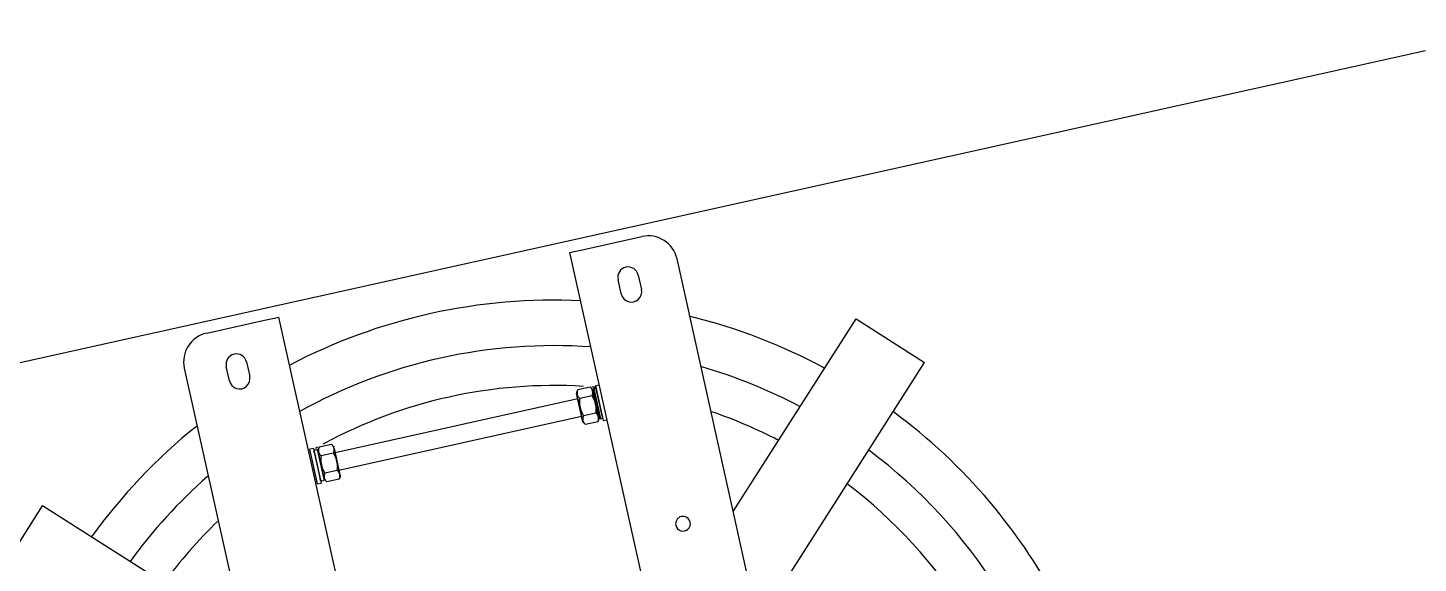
# Model space of a CAD drawing. Header units: millimetres. Extents: x -1534340 to 1713810, y -1348191 to 1114081.
# Drawn here: x 1307866 to 1308807, y -648599 to -648236 of the extents above; entities that cross this region are included whole.
import ezdxf

# ---------------------------------------------------------------- set-up
doc = ezdxf.new("R2010")
doc.units = ezdxf.units.MM
doc.header["$LTSCALE"] = 100
for name, color, linetype in [('ccu12-Manh', 8, 'Continuous'), ('KT-Kich thuoc', 9, 'Continuous'), ('SPE-MEP-Electric', 46, 'Continuous'), ('Xref_ST_MBDV Cot vach 30.7.2022$0$Xref_ST_MBDV Cot vach 30.7.2022|Xref_ST_MBDV Cot vach 30.7.2022|Xref_ST_MBDV Cot vach 30.7.2022|Xref_ST_MBDV Cot vach 30.7.2022|A-WALL-PATT', 251, 'Continuous')]:
    doc.layers.add(name, color=color, linetype=linetype)

# ---------------------------------------------------------------- blocks, each defined once
blk = doc.blocks.new('Xref_ST_MBDV Cot vach 30.7.2022$0$Tuong Vay01-flat-1')
at = {"layer": 'Xref_ST_MBDV Cot vach 30.7.2022$0$Xref_ST_MBDV Cot vach 30.7.2022|Xref_ST_MBDV Cot vach 30.7.2022|Xref_ST_MBDV Cot vach 30.7.2022|Xref_ST_MBDV Cot vach 30.7.2022|A-WALL-PATT'}
h = blk.add_hatch(dxfattribs=at)
h.set_pattern_fill('ACET-2D-VATLIEU04', color=256, scale=50, pattern_type=2)
h.set_pattern_definition([(50, (-11139561.84, -1407213.45), (-225.902474, 189.5546825), [37.5, -412.5]), (355, (-11139561.84, -1407213.45), (32.127212, 367.215716), [30, -330]), (100.4514, (-11139531.95, -1407216.06), (-341.231527, -62.944187), [31.870095, -350.571056]), (46.1842, (-11139561.84, -1407113.45), (-319.180497, 306.252097), [56.25, -618.75]), (96.6356, (-11139517.37, -1407120.34), (-516.995922, -60.144022), [47.805144, -525.8565]), (351.1842, (-11139561.84, -1407113.45), (84.740774, 546.39543), [45, -495]), (21, (-11139511.84, -1407138.45), (-105.680822, 275.3079534), [37.5, -412.5]), (326, (-11139511.84, -1407138.45), (206.128805, 305.59852), [30, -330]), (71.4514, (-11139486.97, -1407155.22), (-328.963765, 110.380101), [31.870095, -350.571056]), (37.5, (-11139561.84, -1407213.45), (-78.1345294, 101.8269012), [0, -326, 0, -335, 0, -331.25]), (7.5, (-11139561.84, -1407213.45), (-23.2793464, 176.824191), [0, -191, 0, -318.5, 0, -126.25]), (327.5, (-11139673.34, -1407213.45), (71.9444175, 112.9301145), [0, -125, 0, -390, 0, -517.5000003]), (317.5, (-11139723.34, -1407213.45), (158.0205496, 172.449169), [0, -162.5, 0, -259, 0, -367.5]), (45, (-11139561.84, -1407213.45), (-150.260191, 150.260191), []), (45, (-11139561.84, -1407152.2), (-150.260191, 150.260191), [])])
h.paths.add_polyline_path([(-82665.42, -118500.01), (-81837.42, -121132.03), (-80902.72, -123728.08), (-79862.88, -126283.84), (-78719.64, -128795.04), (-77474.9, -131257.52), (-76130.73, -133667.15), (-74689.38, -136019.95), (-73153.23, -138311.98), (-71524.86, -140539.43), (-69806.97, -142698.6), (-68002.42, -144785.88), (-66114.21, -146797.8), (-64145.5, -148731.01), (-62099.55, -150582.3), (-59979.78, -152348.57), (-57789.72, -154026.89), (-55533, -155614.47), (-53213.4, -157108.65), (-50834.77, -158506.95), (-48401.07, -159807.05), (-45916.36, -161006.78), (-43384.77, -162104.14), (-40810.51, -163097.3), (-38197.89, -163984.61), (-35551.23, -164764.6), (-32874.96, -165435.95), (-30173.53, -165997.57), (-27451.45, -166448.5), (-24701.85, -166789.32), (-4396.73, -168938.26), (36420.02, -167648.22), (41836.49, -160718.64), (12445.39, -24367.66), (8472.91, -9248.97), (-4718.71, -5521.4), (-10557.46, -9946.82), (-34021.19, -27848.25), (-39776.65, -32008.57), (-41248.86, -35293.77), (-45787.32, -38574.38), (-49368.49, -38942), (-57644.19, -44924.07), (-59844.65, -46601.45), (-61968.93, -48362.3), (-64019.6, -50208.35), (-65993.25, -52136.53), (-67886.59, -54143.62), (-69696.47, -56226.28), (-71419.87, -58381.05), (-73053.94, -60604.33), (-74595.93, -62892.43), (-76043.3, -65241.53), (-77393.62, -67647.73), (-78644.64, -70107.01), (-79794.3, -72615.29), (-80840.66, -75168.38), (-81782, -77762.03), (-82616.74, -80391.93), (-83343.48, -83053.69), (-83961.03, -85742.89), (-84468.35, -88455.04), (-84864.6, -91185.63), (-85149.11, -93930.12), (-85321.41, -96683.6), (-85381.3, -99529.51), (-85328.5, -102200.84), (-85163.21, -104955.39), (-84885.7, -107700.59), (-84496.43, -110432.19), (-83996.05, -113145.63), (-83385.37, -115836.4)], flags=16)
h.paths.add_polyline_path([(-83625.46, -118780.63), (-82785.21, -121451.59), (-81836.68, -124086.04), (-80781.46, -126679.6), (-79621.31, -129227.95), (-78358.15, -131726.85), (-76994.1, -134172.14), (-75531.43, -136559.73), (-73972.56, -138885.67), (-72320.1, -141146.07), (-70576.8, -143337.18), (-68745.55, -145455.33), (-66829.42, -147497.01), (-64831.58, -149458.82), (-62755.37, -151337.49), (-60604.25, -153129.89), (-58381.78, -154833.04), (-56091.69, -156444.1), (-53737.77, -157960.38), (-51323.96, -159379.37), (-48854.26, -160698.7), (-46332.79, -161916.18), (-43763.75, -163029.77), (-41151.42, -164037.62), (-38500.15, -164938.06), (-35814.34, -165729.58), (-33098.48, -166410.87), (-30357.09, -166980.79), (-27594.73, -167438.39), (-24815.99, -167782.83), (-4433.74, -169939.93), (36919.56, -168632.94), (42912.69, -160965.6), (13418.23, -24135.12), (9294.84, -8442.07), (-4925.94, -4423.69), (-11162.76, -9150.82), (-34617.48, -27045.38), (-40579.63, -31355.1), (-42051.84, -34640.3), (-46155.98, -37606.97), (-49737.15, -37974.59), (-58240.31, -44121.08), (-60467.12, -45818.54), (-62622.82, -47605.44), (-64703.82, -49478.79), (-66706.66, -51435.49), (-68628.01, -53472.27), (-70464.67, -55585.74), (-72213.56, -57772.38), (-73871.8, -60028.55), (-75436.6, -62350.49), (-76905.37, -64734.35), (-78275.67, -67176.14), (-79545.2, -69671.8), (-80711.86, -72217.17), (-81773.71, -74808.03), (-82728.97, -77440.05), (-83576.05, -80108.85), (-84313.55, -82809.98), (-84940.23, -85538.96), (-85455.06, -88291.23), (-85857.17, -91062.22), (-86145.89, -93847.3), (-86320.76, -96641.84), (-86381.51, -99528.87), (-86327.91, -102240.68), (-86160.19, -105035.66), (-85878.58, -107821.47), (-85483.55, -110593.48), (-84975.76, -113347.05), (-84356.06, -116077.62)])
blk = doc.blocks.new('A$C3D120D72')
for p, q in [((-805.04, 7.79), (-805.04, 347.79)), ((-603.44, 347.79), (-603.44, 7.79)), ((-875.04, 327.79), (-875.04, 27.79)), ((-533.44, 27.79), (-533.44, 327.79)), ((-875.04, 280.96), (-1023.41, 132.59)), ((-533.44, 211.84), (-419.62, 98.02)), ((-875.04, 203.17), (-984.52, 93.69)), ((-984.52, 93.69), (-1023.41, 132.59)), ((-380.73, 136.91), (-419.62, 98.02)), ((-802.54, 123.79), (-805.04, 123.79)), ((-802.54, 99.79), (-802.54, 123.79)), ((-800.96, 122.38), (-801.84, 122.38)), ((-800.96, 122.38), (-801.84, 122.38)), ((-800.96, 122.38), (-800.96, 115.8)), ((-800.96, 101.2), (-800.96, 122.38)), ((-800.96, 122.38), (-800.96, 115.8)), ((-800.96, 115.8), (-800.96, 122.38)), ((-799.93, 122.08), (-799.67, 122.52)), ((-798.78, 123.79), (-790.23, 123.79)), ((-620.64, 122.07), (-620.38, 122.52)), ((-619.49, 123.79), (-610.94, 123.79)), ((-607.64, 122.38), (-608.84, 122.38)), ((-604.44, 123.79), (-606.94, 123.79)), ((-606.94, 99.79), (-606.94, 123.79)), ((-604.44, 123.79), (-604.44, 99.79)), ((-800.96, 103.85), (-800.96, 119.74)), ((-800.96, 119.74), (-800.96, 115.77)), ((-800.96, 115.77), (-800.96, 119.74)), ((-800.96, 119.74), (-800.96, 115.77)), ((-800, 101.62), (-800, 121.96)), ((-800, 121.96), (-800, 101.62)), ((-800, 101.62), (-800, 121.96)), ((-800, 121.96), (-800, 101.62)), ((-799.94, 113.26), (-799.94, 113.65)), ((-799.93, 122.08), (-799.93, 102.89)), ((-799.93, 102.89), (-799.93, 122.08)), ((-799.93, 122.08), (-799.93, 102.89)), ((-799.93, 102.89), (-799.93, 122.08)), ((-798.78, 117.79), (-790.23, 117.79)), ((-789.08, 122.08), (-788.84, 121.63)), ((-788.83, 118.74), (-788.83, 121.62)), ((-788.83, 121.62), (-788.83, 101.97)), ((-788.83, 118.74), (-788.83, 121.62)), ((-788.83, 121.62), (-788.83, 118.74)), ((-620.64, 117.79), (-788.83, 117.79)), ((-788.83, 105.79), (-788.83, 117.79)), ((-620.64, 122.07), (-620.64, 117.84)), ((-620.64, 102.89), (-620.64, 122.07)), ((-620.64, 122.07), (-620.64, 117.84)), ((-620.64, 117.84), (-620.64, 122.07)), ((-620.64, 117.79), (-620.64, 105.79)), ((-619.49, 117.79), (-610.94, 117.79)), ((-609.79, 122.08), (-609.54, 121.62)), ((-609.54, 101.97), (-609.54, 121.62)), ((-609.54, 121.62), (-609.54, 101.97)), ((-609.54, 101.97), (-609.54, 121.62)), ((-609.54, 121.62), (-609.54, 101.97)), ((-800.96, 107.82), (-800.96, 103.85)), ((-800.96, 103.85), (-800.96, 107.82)), ((-800.96, 107.82), (-800.96, 103.85)), ((-800.96, 107.79), (-800.96, 101.2)), ((-800.96, 107.79), (-800.96, 101.2)), ((-800.96, 101.2), (-800.96, 107.79)), ((-798.78, 105.79), (-790.23, 105.79)), ((-788.83, 105.79), (-620.64, 105.79)), ((-788.83, 101.97), (-788.83, 104.85)), ((-788.83, 101.97), (-788.83, 104.85)), ((-788.83, 104.85), (-788.83, 101.97)), ((-620.64, 105.74), (-620.64, 102.89)), ((-620.64, 105.74), (-620.64, 102.89)), ((-620.64, 102.89), (-620.64, 105.74)), ((-619.49, 105.79), (-610.94, 105.79)), ((-805.04, 99.79), (-802.54, 99.79)), ((-801.84, 101.2), (-800.96, 101.2)), ((-801.84, 101.2), (-800.96, 101.2)), ((-799.93, 101.86), (-799.93, 101.51)), ((-799.93, 101.51), (-799.93, 101.86)), ((-799.93, 101.86), (-799.93, 101.51)), ((-799.93, 101.51), (-799.93, 101.86)), ((-799.93, 101.51), (-799.93, 101.51)), ((-798.78, 99.8), (-790.23, 99.8)), ((-620.64, 101.86), (-620.64, 101.51)), ((-620.64, 101.51), (-620.64, 101.86)), ((-620.64, 101.86), (-620.64, 101.51)), ((-620.64, 101.51), (-620.64, 101.86)), ((-620.64, 101.51), (-620.64, 101.51)), ((-619.49, 99.79), (-610.94, 99.79)), ((-608.84, 101.2), (-607.64, 101.2)), ((-606.94, 99.79), (-604.44, 99.79)), ((-847.04, 32.75), (-847.04, 42.75)), ((-833.04, 42.75), (-833.04, 32.75)), ((-575.44, 32.75), (-575.44, 42.75)), ((-561.44, 42.75), (-561.44, 32.75)), ((-1400, 0.01), (0, 0)), ((-817.04, 7.79), (-855.04, 7.79)), ((-805.04, 7.79), (-817.04, 7.79)), ((-591.44, 7.79), (-603.44, 7.79)), ((-553.44, 7.79), (-591.44, 7.79))]:
    blk.add_line(p, q)
at = {"flags": 128}
for points in [[(-802.54, 121.68), (-802.54, 121.71), (-802.53, 121.74), (-802.53, 121.77), (-802.53, 121.8), (-802.52, 121.82), (-802.52, 121.85), (-802.51, 121.88), (-802.5, 121.9), (-802.49, 121.93), (-802.48, 121.96), (-802.47, 121.98), (-802.46, 122.01), (-802.44, 122.03), (-802.43, 122.06), (-802.41, 122.08), (-802.4, 122.1), (-802.38, 122.12), (-802.36, 122.15), (-802.34, 122.17), (-802.32, 122.19), (-802.3, 122.2), (-802.28, 122.22), (-802.26, 122.24), (-802.24, 122.26), (-802.22, 122.27), (-802.19, 122.29), (-802.17, 122.3), (-802.14, 122.31), (-802.12, 122.33), (-802.09, 122.34), (-802.06, 122.35), (-802.04, 122.35), (-802.01, 122.36), (-801.98, 122.37), (-801.96, 122.37), (-801.93, 122.38), (-801.9, 122.38), (-801.87, 122.38), (-801.84, 122.38), (-801.84, 122.38)], [(-802.14, 122.31), (-802.12, 122.33), (-802.09, 122.34), (-802.06, 122.35), (-802.04, 122.35), (-802.01, 122.36), (-801.98, 122.37), (-801.96, 122.37), (-801.93, 122.38), (-801.9, 122.38), (-801.87, 122.38), (-801.84, 122.38), (-801.84, 122.38)], [(-799.93, 122.08), (-799.67, 122.52), (-799.39, 122.95), (-799.1, 123.38), (-798.78, 123.79), (-798.78, 123.79)], [(-790.23, 123.79), (-789.92, 123.38), (-789.62, 122.96), (-789.34, 122.53), (-789.08, 122.08), (-788.84, 121.63), (-788.83, 121.62)], [(-620.64, 122.07), (-620.38, 122.52), (-620.1, 122.95), (-619.8, 123.37), (-619.49, 123.79), (-619.49, 123.79)], [(-610.94, 123.79), (-610.63, 123.38), (-610.33, 122.96), (-610.05, 122.52), (-609.79, 122.08), (-609.54, 121.62), (-609.54, 121.62)], [(-609.54, 121.68), (-609.54, 121.71), (-609.53, 121.74), (-609.53, 121.77), (-609.53, 121.79), (-609.52, 121.82), (-609.52, 121.85), (-609.51, 121.88), (-609.5, 121.9), (-609.49, 121.93), (-609.48, 121.95), (-609.47, 121.98), (-609.46, 122.01), (-609.44, 122.03), (-609.43, 122.05), (-609.41, 122.08), (-609.4, 122.1), (-609.38, 122.12), (-609.36, 122.14), (-609.34, 122.16), (-609.32, 122.18), (-609.3, 122.2), (-609.28, 122.22), (-609.26, 122.24), (-609.24, 122.26), (-609.22, 122.27), (-609.19, 122.29), (-609.17, 122.3), (-609.14, 122.31), (-609.12, 122.32), (-609.09, 122.33), (-609.06, 122.34), (-609.04, 122.35), (-609.01, 122.36), (-608.98, 122.37), (-608.96, 122.37), (-608.93, 122.38), (-608.9, 122.38), (-608.87, 122.38), (-608.84, 122.38), (-608.84, 122.38)], [(-609.53, 121.77), (-609.53, 121.79), (-609.52, 121.82), (-609.52, 121.85), (-609.51, 121.88), (-609.5, 121.9), (-609.49, 121.93), (-609.48, 121.95), (-609.47, 121.98), (-609.46, 122.01), (-609.44, 122.03), (-609.43, 122.05), (-609.41, 122.08), (-609.4, 122.1), (-609.38, 122.12), (-609.36, 122.14), (-609.34, 122.16), (-609.32, 122.18), (-609.3, 122.2), (-609.28, 122.22), (-609.26, 122.24), (-609.24, 122.26), (-609.22, 122.27), (-609.19, 122.29), (-609.17, 122.3), (-609.14, 122.31), (-609.12, 122.32), (-609.09, 122.33), (-609.06, 122.34), (-609.04, 122.35), (-609.01, 122.36), (-608.98, 122.37), (-608.96, 122.37), (-608.93, 122.38), (-608.9, 122.38)], [(-607.64, 122.38), (-607.61, 122.38), (-607.58, 122.38), (-607.55, 122.38), (-607.53, 122.37), (-607.5, 122.37), (-607.47, 122.36), (-607.44, 122.35), (-607.42, 122.35), (-607.39, 122.34), (-607.36, 122.33), (-607.34, 122.32), (-607.31, 122.3), (-607.29, 122.29), (-607.27, 122.28), (-607.24, 122.26), (-607.22, 122.24), (-607.2, 122.23), (-607.18, 122.21), (-607.15, 122.19), (-607.14, 122.17), (-607.12, 122.15), (-607.1, 122.13), (-607.08, 122.11), (-607.06, 122.08), (-607.05, 122.06), (-607.03, 122.04), (-607.02, 122.01), (-607.01, 121.99), (-607, 121.96), (-606.98, 121.94), (-606.98, 121.91), (-606.97, 121.88), (-606.96, 121.86), (-606.95, 121.83), (-606.95, 121.8), (-606.94, 121.77), (-606.94, 121.75), (-606.94, 121.72), (-606.94, 121.69), (-606.94, 121.68)], [(-607.39, 122.34), (-607.36, 122.33), (-607.34, 122.32), (-607.31, 122.3), (-607.29, 122.29)], [(-802.54, 120.97), (-802.54, 121.11), (-802.54, 121.24), (-802.54, 121.35), (-802.54, 121.44), (-802.54, 121.52), (-802.54, 121.58), (-802.54, 121.63), (-802.54, 121.66), (-802.54, 121.68)], [(-802.54, 121.68), (-802.54, 121.68), (-802.54, 121.65), (-802.54, 121.61), (-802.54, 121.56), (-802.54, 121.49), (-802.54, 121.4), (-802.54, 121.3), (-802.54, 121.18), (-802.54, 121.05), (-802.54, 120.9), (-802.54, 120.74), (-802.54, 120.57), (-802.54, 120.38), (-802.54, 120.17), (-802.54, 119.96), (-802.54, 119.73), (-802.54, 119.48), (-802.54, 119.23), (-802.54, 118.96), (-802.54, 118.68), (-802.54, 118.39), (-802.54, 118.1), (-802.54, 117.79), (-802.54, 117.47), (-802.54, 117.14), (-802.54, 116.8), (-802.54, 116.46), (-802.54, 116.1), (-802.54, 115.74), (-802.54, 115.38), (-802.54, 115.01), (-802.54, 114.63), (-802.54, 114.25), (-802.54, 113.86), (-802.54, 113.47), (-802.54, 113.08), (-802.54, 112.69), (-802.54, 112.3), (-802.54, 111.9), (-802.54, 111.5), (-802.54, 111.11), (-802.54, 110.72), (-802.54, 110.32), (-802.54, 109.93), (-802.54, 109.55), (-802.54, 109.16), (-802.54, 108.78), (-802.54, 108.41), (-802.54, 108.04), (-802.54, 107.68), (-802.54, 107.32), (-802.54, 106.97), (-802.54, 106.63), (-802.54, 106.3), (-802.54, 105.97), (-802.54, 105.66), (-802.54, 105.35), (-802.54, 105.06), (-802.54, 104.77), (-802.54, 104.5), (-802.54, 104.24), (-802.54, 103.99), (-802.54, 103.75), (-802.54, 103.53), (-802.54, 103.32), (-802.54, 103.12), (-802.54, 102.94), (-802.54, 102.77), (-802.54, 102.61), (-802.54, 102.47), (-802.54, 102.35), (-802.54, 102.24), (-802.54, 102.15), (-802.54, 102.07), (-802.54, 102), (-802.54, 101.95), (-802.54, 101.92), (-802.54, 101.91)], [(-800.96, 119.74), (-800.79, 120.23), (-800.6, 120.71), (-800.39, 121.18), (-800.17, 121.64), (-800, 121.96)], [(-800.96, 119.74), (-800.79, 120.23), (-800.6, 120.71), (-800.39, 121.18), (-800.17, 121.64), (-800, 121.96)], [(-800, 121.96), (-799.98, 121.94), (-799.98, 121.91), (-799.97, 121.88), (-799.96, 121.86), (-799.95, 121.83), (-799.95, 121.8), (-799.94, 121.78), (-799.94, 121.75), (-799.94, 121.72), (-799.94, 121.69), (-799.94, 121.68)], [(-800, 121.96), (-799.98, 121.94), (-799.98, 121.91), (-799.97, 121.88), (-799.96, 121.86), (-799.95, 121.83), (-799.95, 121.8), (-799.94, 121.78), (-799.94, 121.75), (-799.94, 121.72), (-799.94, 121.69), (-799.94, 121.68)], [(-799.94, 121.68), (-799.94, 121.68), (-799.94, 121.65), (-799.94, 121.61), (-799.94, 121.56), (-799.94, 121.49), (-799.94, 121.4), (-799.94, 121.3), (-799.94, 121.18), (-799.94, 121.05), (-799.94, 120.9), (-799.94, 120.74)], [(-799.94, 101.9), (-799.94, 101.91), (-799.94, 101.94), (-799.94, 101.97), (-799.94, 102.03), (-799.94, 102.1), (-799.94, 102.19), (-799.94, 102.29), (-799.94, 102.41), (-799.94, 102.54), (-799.94, 102.68), (-799.94, 102.85), (-799.94, 103.02), (-799.94, 103.21), (-799.94, 103.41), (-799.94, 103.63), (-799.94, 103.86), (-799.94, 104.1), (-799.94, 104.36), (-799.94, 104.62), (-799.94, 104.9), (-799.94, 105.19), (-799.94, 105.49), (-799.94, 105.8), (-799.94, 106.12), (-799.94, 106.45), (-799.94, 106.79), (-799.94, 107.13), (-799.94, 107.48), (-799.94, 107.84), (-799.94, 108.21), (-799.94, 108.58), (-799.94, 108.96), (-799.94, 109.34), (-799.94, 109.72), (-799.94, 110.11), (-799.94, 110.5), (-799.94, 110.9), (-799.94, 111.29), (-799.94, 111.69), (-799.94, 112.08), (-799.94, 112.48), (-799.94, 112.87), (-799.94, 113.26), (-799.94, 113.65), (-799.94, 114.04), (-799.94, 114.42), (-799.94, 114.8), (-799.94, 115.18), (-799.94, 115.55), (-799.94, 115.91), (-799.94, 116.27), (-799.94, 116.61), (-799.94, 116.96), (-799.94, 117.29), (-799.94, 117.61), (-799.94, 117.93), (-799.94, 118.23), (-799.94, 118.53), (-799.94, 118.81), (-799.94, 119.09), (-799.94, 119.35), (-799.94, 119.6), (-799.94, 119.83), (-799.94, 120.06), (-799.94, 120.27), (-799.94, 120.47), (-799.94, 120.65), (-799.94, 120.82), (-799.94, 120.97), (-799.94, 121.11), (-799.94, 121.24), (-799.94, 121.35), (-799.94, 121.44), (-799.94, 121.52), (-799.94, 121.58), (-799.94, 121.63), (-799.94, 121.66), (-799.94, 121.68)], [(-799.94, 121.68), (-799.94, 121.68), (-799.94, 121.65), (-799.94, 121.61), (-799.94, 121.56), (-799.94, 121.49), (-799.94, 121.4), (-799.94, 121.3), (-799.94, 121.18)], [(-799.94, 121.11), (-799.94, 121.24), (-799.94, 121.35), (-799.94, 121.44), (-799.94, 121.52), (-799.94, 121.58), (-799.94, 121.63), (-799.94, 121.66), (-799.94, 121.68)], [(-799.94, 119.09), (-799.94, 119.35), (-799.94, 119.6), (-799.94, 119.83)], [(-799.94, 119.73), (-799.94, 119.48), (-799.94, 119.23)], [(-799.94, 119.73), (-799.94, 119.48), (-799.94, 119.23)], [(-799.94, 113.86), (-799.94, 113.47), (-799.94, 113.08)], [(-799.94, 113.86), (-799.94, 113.47), (-799.94, 113.08)], [(-609.54, 103.86), (-609.54, 104.1), (-609.54, 104.36), (-609.54, 104.62), (-609.54, 104.9), (-609.54, 105.19), (-609.54, 105.49), (-609.54, 105.8), (-609.54, 106.12), (-609.54, 106.45), (-609.54, 106.79), (-609.54, 107.13), (-609.54, 107.48), (-609.54, 107.84), (-609.54, 108.21), (-609.54, 108.58), (-609.54, 108.96), (-609.54, 109.34), (-609.54, 109.72), (-609.54, 110.11), (-609.54, 110.5), (-609.54, 110.9), (-609.54, 111.29), (-609.54, 111.69), (-609.54, 112.08), (-609.54, 112.48), (-609.54, 112.87), (-609.54, 113.26), (-609.54, 113.65), (-609.54, 114.04), (-609.54, 114.42), (-609.54, 114.8), (-609.54, 115.18), (-609.54, 115.55), (-609.54, 115.91), (-609.54, 116.26), (-609.54, 116.61), (-609.54, 116.95), (-609.54, 117.29), (-609.54, 117.61), (-609.54, 117.93), (-609.54, 118.23), (-609.54, 118.53), (-609.54, 118.81), (-609.54, 119.09), (-609.54, 119.35), (-609.54, 119.6), (-609.54, 119.83), (-609.54, 120.06), (-609.54, 120.27), (-609.54, 120.46), (-609.54, 120.65), (-609.54, 120.82), (-609.54, 120.97), (-609.54, 121.11), (-609.54, 121.24), (-609.54, 121.35), (-609.54, 121.44), (-609.54, 121.52), (-609.54, 121.58), (-609.54, 121.63), (-609.54, 121.66), (-609.54, 121.68)], [(-609.54, 121.68), (-609.54, 121.67), (-609.54, 121.65), (-609.54, 121.61), (-609.54, 121.56), (-609.54, 121.49), (-609.54, 121.4), (-609.54, 121.3), (-609.54, 121.18), (-609.54, 121.05), (-609.54, 120.9), (-609.54, 120.74), (-609.54, 120.56), (-609.54, 120.37), (-609.54, 120.17), (-609.54, 119.95), (-609.54, 119.72), (-609.54, 119.48), (-609.54, 119.23), (-609.54, 118.96), (-609.54, 118.68), (-609.54, 118.39), (-609.54, 118.09), (-609.54, 117.78), (-609.54, 117.46), (-609.54, 117.14), (-609.54, 116.8), (-609.54, 116.45), (-609.54, 116.1), (-609.54, 115.74), (-609.54, 115.38), (-609.54, 115), (-609.54, 114.63), (-609.54, 114.25), (-609.54, 113.86), (-609.54, 113.47), (-609.54, 113.08), (-609.54, 112.69), (-609.54, 112.29), (-609.54, 111.9), (-609.54, 111.5), (-609.54, 111.11), (-609.54, 110.71), (-609.54, 110.32), (-609.54, 109.93), (-609.54, 109.55), (-609.54, 109.16), (-609.54, 108.78), (-609.54, 108.41), (-609.54, 108.04), (-609.54, 107.68), (-609.54, 107.32), (-609.54, 106.97), (-609.54, 106.63), (-609.54, 106.3), (-609.54, 105.97), (-609.54, 105.66), (-609.54, 105.35), (-609.54, 105.06), (-609.54, 104.77), (-609.54, 104.5), (-609.54, 104.24), (-609.54, 103.99), (-609.54, 103.75), (-609.54, 103.53), (-609.54, 103.32), (-609.54, 103.12), (-609.54, 102.94), (-609.54, 102.77), (-609.54, 102.61), (-609.54, 102.47), (-609.54, 102.35), (-609.54, 102.24), (-609.54, 102.14), (-609.54, 102.06), (-609.54, 102), (-609.54, 101.95), (-609.54, 101.92), (-609.54, 101.9)], [(-609.54, 121.65), (-609.54, 121.61), (-609.54, 121.56), (-609.54, 121.49), (-609.54, 121.4), (-609.54, 121.3), (-609.54, 121.18), (-609.54, 121.05), (-609.54, 120.9), (-609.54, 120.74), (-609.54, 120.56), (-609.54, 120.37), (-609.54, 120.17), (-609.54, 119.95), (-609.54, 119.72), (-609.54, 119.48), (-609.54, 119.23), (-609.54, 118.96), (-609.54, 118.68), (-609.54, 118.39), (-609.54, 118.09), (-609.54, 117.78), (-609.54, 117.46), (-609.54, 117.14), (-609.54, 116.8), (-609.54, 116.45), (-609.54, 116.1), (-609.54, 115.74), (-609.54, 115.38), (-609.54, 115), (-609.54, 114.63), (-609.54, 114.25), (-609.54, 113.86), (-609.54, 113.47), (-609.54, 113.08), (-609.54, 112.69), (-609.54, 112.29), (-609.54, 111.9), (-609.54, 111.5), (-609.54, 111.11), (-609.54, 110.71), (-609.54, 110.32), (-609.54, 109.93), (-609.54, 109.55), (-609.54, 109.16), (-609.54, 108.78), (-609.54, 108.41), (-609.54, 108.04), (-609.54, 107.68), (-609.54, 107.32), (-609.54, 106.97), (-609.54, 106.63), (-609.54, 106.3), (-609.54, 105.97), (-609.54, 105.66), (-609.54, 105.35), (-609.54, 105.06), (-609.54, 104.77), (-609.54, 104.5), (-609.54, 104.24), (-609.54, 103.99), (-609.54, 103.75), (-609.54, 103.53), (-609.54, 103.32), (-609.54, 103.12), (-609.54, 102.94), (-609.54, 102.77), (-609.54, 102.61), (-609.54, 102.47), (-609.54, 102.35), (-609.54, 102.24), (-609.54, 102.14), (-609.54, 102.06), (-609.54, 102), (-609.54, 101.95), (-609.54, 101.92), (-609.54, 101.9)], [(-609.54, 103.86), (-609.54, 104.1), (-609.54, 104.36), (-609.54, 104.62), (-609.54, 104.9), (-609.54, 105.19), (-609.54, 105.49), (-609.54, 105.8), (-609.54, 106.12), (-609.54, 106.45), (-609.54, 106.79), (-609.54, 107.13), (-609.54, 107.48), (-609.54, 107.84), (-609.54, 108.21), (-609.54, 108.58), (-609.54, 108.96), (-609.54, 109.34), (-609.54, 109.72), (-609.54, 110.11), (-609.54, 110.5), (-609.54, 110.9), (-609.54, 111.29), (-609.54, 111.69), (-609.54, 112.08), (-609.54, 112.48), (-609.54, 112.87), (-609.54, 113.26), (-609.54, 113.65), (-609.54, 114.04), (-609.54, 114.42), (-609.54, 114.8), (-609.54, 115.18), (-609.54, 115.55), (-609.54, 115.91), (-609.54, 116.26), (-609.54, 116.61), (-609.54, 116.95), (-609.54, 117.29), (-609.54, 117.61), (-609.54, 117.93), (-609.54, 118.23), (-609.54, 118.53), (-609.54, 118.81), (-609.54, 119.09), (-609.54, 119.35), (-609.54, 119.6), (-609.54, 119.83), (-609.54, 120.06), (-609.54, 120.27), (-609.54, 120.46), (-609.54, 120.65), (-609.54, 120.82), (-609.54, 120.97), (-609.54, 121.11), (-609.54, 121.24), (-609.54, 121.35), (-609.54, 121.44), (-609.54, 121.52), (-609.54, 121.58), (-609.54, 121.63)], [(-606.94, 121.68), (-606.94, 121.67), (-606.94, 121.65), (-606.94, 121.61), (-606.94, 121.56), (-606.94, 121.49), (-606.94, 121.4), (-606.94, 121.3), (-606.94, 121.18), (-606.94, 121.05), (-606.94, 120.9)], [(-606.94, 101.9), (-606.94, 101.91), (-606.94, 101.93), (-606.94, 101.97), (-606.94, 102.03), (-606.94, 102.1), (-606.94, 102.19), (-606.94, 102.29), (-606.94, 102.4), (-606.94, 102.54), (-606.94, 102.68), (-606.94, 102.84), (-606.94, 103.02), (-606.94, 103.21), (-606.94, 103.41), (-606.94, 103.63), (-606.94, 103.86), (-606.94, 104.1), (-606.94, 104.36), (-606.94, 104.62), (-606.94, 104.9), (-606.94, 105.19), (-606.94, 105.49), (-606.94, 105.8), (-606.94, 106.12), (-606.94, 106.45), (-606.94, 106.79), (-606.94, 107.13), (-606.94, 107.48), (-606.94, 107.84), (-606.94, 108.21), (-606.94, 108.58), (-606.94, 108.96), (-606.94, 109.34), (-606.94, 109.72), (-606.94, 110.11), (-606.94, 110.5), (-606.94, 110.9), (-606.94, 111.29), (-606.94, 111.69), (-606.94, 112.08), (-606.94, 112.48), (-606.94, 112.87), (-606.94, 113.26), (-606.94, 113.65), (-606.94, 114.04), (-606.94, 114.42), (-606.94, 114.8), (-606.94, 115.18), (-606.94, 115.55), (-606.94, 115.91), (-606.94, 116.26), (-606.94, 116.61), (-606.94, 116.95), (-606.94, 117.29), (-606.94, 117.61), (-606.94, 117.93), (-606.94, 118.23), (-606.94, 118.53), (-606.94, 118.81), (-606.94, 119.09), (-606.94, 119.35), (-606.94, 119.6), (-606.94, 119.83), (-606.94, 120.06), (-606.94, 120.27), (-606.94, 120.46), (-606.94, 120.65), (-606.94, 120.82), (-606.94, 120.97), (-606.94, 121.11), (-606.94, 121.24), (-606.94, 121.35), (-606.94, 121.44), (-606.94, 121.52), (-606.94, 121.58), (-606.94, 121.63), (-606.94, 121.66), (-606.94, 121.68)], [(-800, 101.62), (-800.23, 102.08), (-800.46, 102.55), (-800.66, 103.02), (-800.84, 103.5), (-800.96, 103.85)], [(-800.23, 102.08), (-800.46, 102.55), (-800.66, 103.02), (-800.84, 103.5), (-800.96, 103.85)], [(-799.94, 109.93), (-799.94, 109.55), (-799.94, 109.16)], [(-799.94, 109.93), (-799.94, 109.55), (-799.94, 109.16)], [(-799.94, 108.96), (-799.94, 109.34), (-799.94, 109.72)], [(-799.94, 103.21), (-799.94, 103.41), (-799.94, 103.63), (-799.94, 103.86)], [(-799.94, 103.75), (-799.94, 103.53), (-799.94, 103.32), (-799.94, 103.12)], [(-799.94, 103.75), (-799.94, 103.53), (-799.94, 103.32), (-799.94, 103.12)], [(-609.54, 101.9), (-609.54, 101.91), (-609.54, 101.93), (-609.54, 101.97), (-609.54, 102.03), (-609.54, 102.1), (-609.54, 102.19), (-609.54, 102.29), (-609.54, 102.4), (-609.54, 102.54), (-609.54, 102.68), (-609.54, 102.84), (-609.54, 103.02), (-609.54, 103.21), (-609.54, 103.41), (-609.54, 103.63)], [(-609.54, 101.9), (-609.54, 101.91), (-609.54, 101.93), (-609.54, 101.97), (-609.54, 102.03), (-609.54, 102.1), (-609.54, 102.19), (-609.54, 102.29), (-609.54, 102.4), (-609.54, 102.54), (-609.54, 102.68), (-609.54, 102.84), (-609.54, 103.02), (-609.54, 103.21), (-609.54, 103.41), (-609.54, 103.63)], [(-802.54, 101.9), (-802.54, 101.91), (-802.54, 101.94), (-802.54, 101.97), (-802.54, 102.03), (-802.54, 102.1), (-802.54, 102.19), (-802.54, 102.29), (-802.54, 102.41), (-802.54, 102.54), (-802.54, 102.68)], [(-801.84, 101.2), (-801.87, 101.2), (-801.89, 101.21), (-801.92, 101.21), (-801.95, 101.21), (-801.98, 101.22), (-802, 101.22), (-802.03, 101.23), (-802.06, 101.24), (-802.08, 101.25), (-802.11, 101.26), (-802.14, 101.27), (-802.16, 101.28), (-802.19, 101.3), (-802.21, 101.31), (-802.23, 101.33), (-802.26, 101.34), (-802.28, 101.36), (-802.3, 101.38), (-802.32, 101.4), (-802.34, 101.42), (-802.36, 101.44), (-802.38, 101.46), (-802.39, 101.48), (-802.41, 101.5), (-802.43, 101.53), (-802.44, 101.55), (-802.45, 101.57), (-802.47, 101.6), (-802.48, 101.62), (-802.49, 101.65), (-802.5, 101.68), (-802.51, 101.7), (-802.52, 101.73), (-802.52, 101.76), (-802.53, 101.78), (-802.53, 101.81), (-802.53, 101.84), (-802.54, 101.87), (-802.54, 101.9), (-802.54, 101.9)], [(-801.84, 101.2), (-801.87, 101.2), (-801.89, 101.21), (-801.92, 101.21), (-801.95, 101.21), (-801.98, 101.22), (-802, 101.22), (-802.03, 101.23), (-802.06, 101.24), (-802.08, 101.25), (-802.11, 101.26), (-802.14, 101.27), (-802.16, 101.28), (-802.19, 101.3)], [(-799.94, 101.9), (-799.94, 101.88), (-799.94, 101.85), (-799.94, 101.82), (-799.95, 101.79), (-799.95, 101.76), (-799.96, 101.74), (-799.96, 101.71), (-799.97, 101.68), (-799.98, 101.66), (-799.99, 101.63), (-800, 101.62)], [(-799.95, 101.76), (-799.96, 101.74), (-799.96, 101.71), (-799.97, 101.68), (-799.98, 101.66), (-799.99, 101.63), (-800, 101.62)], [(-799.94, 102.94), (-799.94, 102.77), (-799.94, 102.61), (-799.94, 102.47), (-799.94, 102.35), (-799.94, 102.24), (-799.94, 102.15), (-799.94, 102.07), (-799.94, 102), (-799.94, 101.95), (-799.94, 101.92), (-799.94, 101.91)], [(-798.78, 99.8), (-799.09, 100.21), (-799.39, 100.63), (-799.67, 101.06), (-799.93, 101.51), (-799.93, 101.51)], [(-788.83, 101.97), (-789.08, 101.51), (-789.34, 101.07), (-789.62, 100.64), (-789.91, 100.21), (-790.23, 99.8), (-790.23, 99.8)], [(-788.83, 101.97), (-789.08, 101.51), (-789.34, 101.07)], [(-619.49, 99.79), (-619.8, 100.2), (-620.1, 100.63), (-620.38, 101.06), (-620.64, 101.51), (-620.64, 101.51)], [(-609.54, 101.97), (-609.78, 101.51), (-610.05, 101.07), (-610.32, 100.63), (-610.62, 100.21), (-610.93, 99.8), (-610.94, 99.79)], [(-609.54, 101.97), (-609.78, 101.51), (-610.05, 101.07)], [(-608.84, 101.2), (-608.87, 101.2), (-608.89, 101.2), (-608.92, 101.21), (-608.95, 101.21), (-608.98, 101.22), (-609, 101.22), (-609.03, 101.23), (-609.06, 101.24), (-609.08, 101.25), (-609.11, 101.26), (-609.14, 101.27), (-609.16, 101.28), (-609.19, 101.29), (-609.21, 101.31), (-609.23, 101.32), (-609.26, 101.34), (-609.28, 101.36), (-609.3, 101.38), (-609.32, 101.39), (-609.34, 101.41), (-609.36, 101.44), (-609.38, 101.46), (-609.39, 101.48), (-609.41, 101.5), (-609.43, 101.52), (-609.44, 101.55), (-609.45, 101.57), (-609.47, 101.6), (-609.48, 101.62), (-609.49, 101.65), (-609.5, 101.67), (-609.51, 101.7), (-609.52, 101.73), (-609.52, 101.76), (-609.53, 101.78), (-609.53, 101.81), (-609.53, 101.84), (-609.54, 101.87), (-609.54, 101.89), (-609.54, 101.9)], [(-609.08, 101.25), (-609.11, 101.26), (-609.14, 101.27), (-609.16, 101.28), (-609.19, 101.29), (-609.21, 101.31), (-609.23, 101.32), (-609.26, 101.34), (-609.28, 101.36), (-609.3, 101.38), (-609.32, 101.39), (-609.34, 101.41), (-609.36, 101.44), (-609.38, 101.46), (-609.39, 101.48), (-609.41, 101.5), (-609.43, 101.52), (-609.44, 101.55), (-609.45, 101.57), (-609.47, 101.6), (-609.48, 101.62), (-609.49, 101.65), (-609.5, 101.67), (-609.51, 101.7), (-609.52, 101.73), (-609.52, 101.76), (-609.53, 101.78), (-609.53, 101.81), (-609.53, 101.84), (-609.54, 101.87), (-609.54, 101.89), (-609.54, 101.9)], [(-606.94, 101.9), (-606.94, 101.87), (-606.94, 101.85), (-606.94, 101.82), (-606.95, 101.79), (-606.95, 101.76), (-606.96, 101.74), (-606.96, 101.71), (-606.97, 101.68), (-606.98, 101.66), (-606.99, 101.63), (-607, 101.6), (-607.02, 101.58), (-607.03, 101.55), (-607.04, 101.53), (-607.06, 101.51), (-607.08, 101.48), (-607.09, 101.46), (-607.11, 101.44), (-607.13, 101.42), (-607.15, 101.4), (-607.17, 101.38), (-607.19, 101.36), (-607.21, 101.35), (-607.24, 101.33), (-607.26, 101.31), (-607.28, 101.3), (-607.31, 101.28), (-607.33, 101.27), (-607.36, 101.26), (-607.38, 101.25), (-607.41, 101.24), (-607.44, 101.23), (-607.46, 101.22), (-607.49, 101.22), (-607.52, 101.21), (-607.55, 101.21), (-607.57, 101.21), (-607.6, 101.2), (-607.63, 101.2), (-607.64, 101.2)], [(-607.33, 101.27), (-607.36, 101.26), (-607.38, 101.25), (-607.41, 101.24), (-607.44, 101.23), (-607.46, 101.22), (-607.49, 101.22), (-607.52, 101.21), (-607.55, 101.21), (-607.57, 101.21)], [(-606.94, 102.61), (-606.94, 102.47), (-606.94, 102.35), (-606.94, 102.24), (-606.94, 102.14), (-606.94, 102.06), (-606.94, 102), (-606.94, 101.95), (-606.94, 101.92), (-606.94, 101.9)]]:
    blk.add_lwpolyline(points, dxfattribs=at)
for centre, radius, start, end in [((-704.24, 413.63), 354.97, 138.55073, 220.6312), ((-704.24, 413.63), 327.96, 138.85221, 220.25891), ((-704.24, 413.63), 385.83, 194.47711, 220.983), ((-840.04, 203.79), 5, 359.9996, 179.9996), ((-840.04, 203.79), 5, 179.9996, 359.9996), ((-704.24, 413.63), 327.96, 229.92968, 238.51229), ((-704.24, 413.63), 327.96, 301.48691, 311.14699), ((-704.24, 413.63), 354.97, 229.5472, 241.13595), ((-704.24, 413.63), 354.97, 298.86326, 311.45211), ((-704.24, 413.63), 385.83, 296.37118, 311.74175), ((-704.24, 413.63), 385.83, 229.17905, 243.66741), ((-704.24, 413.63), 327.96, 252.47415, 253.00811), ((-704.24, 413.63), 327.96, 254.03202, 269.9996), ((-704.24, 413.63), 327.96, 269.9996, 285.96718), ((-704.24, 413.63), 327.96, 286.7235, 287.008), ((-704.24, 413.63), 354.97, 253.43273, 269.9996), ((-704.24, 413.63), 354.97, 269.9996, 286.56648), ((-840.04, 42.75), 7, 359.9996, 179.9996), ((-568.44, 42.75), 7, 359.9996, 179.9996), ((-704.24, 413.63), 385.83, 254.80898, 269.9996), ((-704.24, 413.63), 385.83, 269.9996, 285.20264), ((-840.04, 32.75), 7, 179.9996, 359.9996), ((-568.44, 32.75), 7, 179.9996, 359.9996), ((-855.04, 27.79), 20, 179.9996, 269.9996), ((-553.44, 27.79), 20, 269.9996, 359.9996)]:
    blk.add_arc(centre, radius, start, end)
for points in [[(-798.78, 123.79), (-799.27, 123.13), (-799.92, 121.8), (-799.92, 119.76), (-799.27, 118.45), (-798.78, 117.79)], [(-790.23, 117.79), (-789.74, 118.45), (-789.09, 119.76), (-789.09, 121.8), (-789.74, 123.13), (-790.23, 123.79)], [(-619.49, 123.79), (-619.98, 123.13), (-620.63, 121.8), (-620.63, 119.76), (-619.98, 118.44), (-619.49, 117.79)], [(-610.94, 117.79), (-610.45, 118.44), (-609.8, 119.76), (-609.79, 121.8), (-610.45, 123.13), (-610.94, 123.79)], [(-798.78, 117.79), (-799.27, 116.47), (-799.92, 113.81), (-799.92, 109.74), (-799.27, 107.1), (-798.78, 105.79)], [(-790.23, 105.79), (-789.74, 107.1), (-789.09, 109.74), (-789.09, 113.81), (-789.74, 116.47), (-790.23, 117.79)], [(-619.49, 117.79), (-619.98, 116.47), (-620.63, 113.81), (-620.63, 109.73), (-619.98, 107.1), (-619.49, 105.79)], [(-610.94, 105.79), (-610.45, 107.1), (-609.8, 109.73), (-609.79, 113.81), (-610.45, 116.47), (-610.94, 117.79)], [(-798.78, 105.79), (-799.27, 105.13), (-799.92, 103.8), (-799.92, 101.77), (-799.27, 100.45), (-798.78, 99.8)], [(-790.23, 99.8), (-789.74, 100.45), (-789.09, 101.77), (-789.09, 103.8), (-789.74, 105.13), (-790.23, 105.79)], [(-619.49, 105.79), (-619.98, 105.13), (-620.63, 103.8), (-620.63, 101.77), (-619.98, 100.45), (-619.49, 99.79)], [(-610.94, 99.79), (-610.45, 100.45), (-609.8, 101.77), (-609.79, 103.8), (-610.45, 105.13), (-610.94, 105.79)]]:
    blk.add_open_spline(points, degree=3)
blk = doc.blocks.new('A$C0A963C12')
at = {"layer": 'SPE-MEP-Electric', "lineweight": 25, "rotation": 192.5267964189844}
blk.add_blockref('A$C3D120D72', (-1984.66, 45668.01), dxfattribs=at)
blk = doc.blocks.new('3123')
blk.add_blockref('Xref_ST_MBDV Cot vach 30.7.2022$0$Tuong Vay01-flat-1', (1285508.25, -552119.21))
at = {"layer": 'KT-Kich thuoc'}
blk.add_blockref('A$C0A963C12', (1309429.51, -694223.32), dxfattribs=at)

msp = doc.modelspace()

# ---------------------------------------------------------------- block references
at = {"layer": 'ccu12-Manh'}
msp.add_blockref('3123', (0, 0), dxfattribs=at)

doc.saveas('drawing.dxf')
